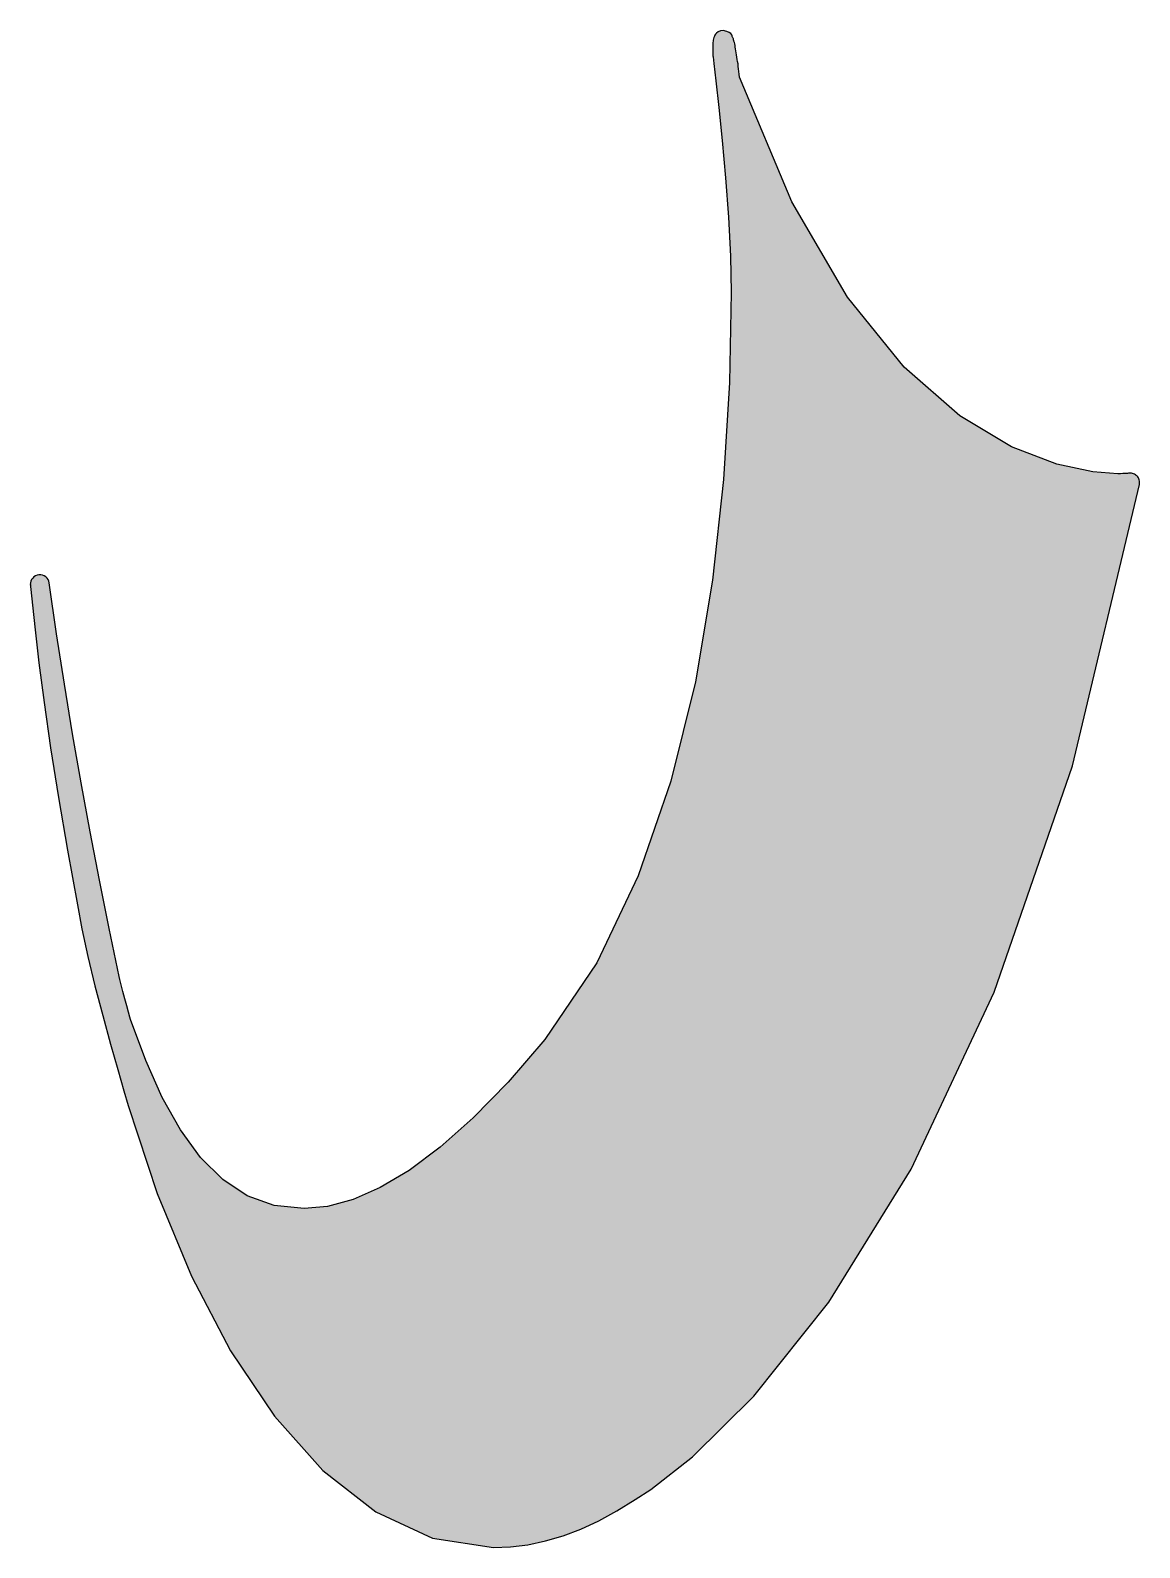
# Model space of a CAD drawing. Extents: x 11.1 to 18.5, y 26.5 to 36.6.
import ezdxf

# ---------------------------------------------------------------- set-up
doc = ezdxf.new("R2010")
doc.units = 0
doc.header["$MEASUREMENT"] = 0
doc.layers.add('L2-RESIST_U_306E_U_30B3_U_', color=7, linetype='CONTINUOUS')

msp = doc.modelspace()

# ---------------------------------------------------------------- hatches: boundary and pattern name
at = {"layer": 'L2-RESIST_U_306E_U_30B3_U_'}
h = msp.add_hatch(color=21, dxfattribs=at)
h.dxf.hatch_style = 2
h.paths.add_polyline_path([(11.721, 29.44), (11.915, 28.852), (12.144, 28.301), (12.405, 27.802), (12.699, 27.365), (13.022, 27.002), (13.375, 26.727), (13.755, 26.552), (14.162, 26.488), (14.276, 26.492), (14.392, 26.507), (14.509, 26.532), (14.627, 26.567), (14.746, 26.612), (14.866, 26.667), (14.986, 26.733), (15.107, 26.81), (15.212, 26.876), (15.49, 27.094), (15.9, 27.499), (16.401, 28.128), (16.951, 29.015), (17.507, 30.198), (18.03, 31.71), (18.477, 33.588), (18.478, 33.596), (18.478, 33.603), (18.477, 33.611), (18.476, 33.618), (18.473, 33.625), (18.47, 33.632), (18.466, 33.638), (18.461, 33.644), (18.456, 33.649), (18.45, 33.653), (18.444, 33.657), (18.437, 33.66), (18.43, 33.662), (18.423, 33.663), (18.415, 33.664), (18.408, 33.663), (18.407, 33.663), (18.403, 33.663), (18.397, 33.662), (18.389, 33.662), (18.378, 33.661), (18.365, 33.661), (18.35, 33.66), (18.332, 33.66), (18.166, 33.672), (17.924, 33.724), (17.622, 33.84), (17.277, 34.047), (16.906, 34.372), (16.526, 34.839), (16.154, 35.476), (15.805, 36.309), (15.803, 36.328), (15.801, 36.346), (15.799, 36.364), (15.797, 36.38), (15.795, 36.397), (15.792, 36.412), (15.79, 36.427), (15.788, 36.441), (15.786, 36.457), (15.783, 36.471), (15.781, 36.485), (15.779, 36.497), (15.777, 36.509), (15.775, 36.52), (15.773, 36.531), (15.771, 36.54), (15.77, 36.544), (15.768, 36.548), (15.767, 36.553), (15.766, 36.556), (15.765, 36.56), (15.764, 36.564), (15.763, 36.568), (15.761, 36.572), (15.758, 36.575), (15.757, 36.58), (15.755, 36.586), (15.753, 36.592), (15.747, 36.599), (15.736, 36.607), (15.72, 36.614), (15.696, 36.621), (15.677, 36.617), (15.662, 36.61), (15.651, 36.603), (15.644, 36.596), (15.64, 36.589), (15.637, 36.582), (15.635, 36.577), (15.634, 36.574), (15.631, 36.565), (15.629, 36.556), (15.628, 36.548), (15.627, 36.539), (15.627, 36.531), (15.627, 36.521), (15.626, 36.511), (15.626, 36.499), (15.626, 36.493), (15.626, 36.487), (15.626, 36.481), (15.627, 36.474), (15.627, 36.467), (15.627, 36.459), (15.627, 36.451), (15.628, 36.443), (15.633, 36.4), (15.647, 36.283), (15.667, 36.106), (15.689, 35.885), (15.711, 35.635), (15.731, 35.373), (15.745, 35.113), (15.749, 34.87), (15.738, 34.268), (15.699, 33.621), (15.625, 32.949), (15.51, 32.271), (15.347, 31.606), (15.129, 30.974), (14.851, 30.393), (14.504, 29.882), (14.259, 29.597), (14.026, 29.358), (13.806, 29.162), (13.599, 29.007), (13.405, 28.892), (13.223, 28.812), (13.053, 28.766), (12.896, 28.752), (12.697, 28.772), (12.517, 28.838), (12.353, 28.946), (12.205, 29.094), (12.071, 29.278), (11.949, 29.494), (11.838, 29.741), (11.736, 30.014), (11.732, 30.031), (11.723, 30.063), (11.712, 30.105), (11.699, 30.153), (11.686, 30.202), (11.675, 30.246), (11.666, 30.281), (11.661, 30.301), (11.594, 30.623), (11.529, 30.946), (11.467, 31.269), (11.407, 31.595), (11.349, 31.923), (11.295, 32.254), (11.243, 32.59), (11.194, 32.931), (11.191, 32.943), (11.186, 32.954), (11.179, 32.963), (11.17, 32.972), (11.16, 32.978), (11.149, 32.982), (11.137, 32.985), (11.124, 32.985), (11.112, 32.982), (11.101, 32.978), (11.091, 32.971), (11.083, 32.963), (11.076, 32.954), (11.071, 32.943), (11.068, 32.931), (11.067, 32.919), (11.068, 32.919), (11.068, 32.918), (11.068, 32.918), (11.068, 32.917), (11.068, 32.917), (11.068, 32.916), (11.069, 32.915), (11.069, 32.913), (11.069, 32.913), (11.068, 32.913), (11.068, 32.913), (11.068, 32.913), (11.068, 32.913), (11.068, 32.913), (11.068, 32.913), (11.067, 32.913), (11.068, 32.91), (11.068, 32.906), (11.069, 32.903), (11.069, 32.9), (11.07, 32.896), (11.07, 32.893), (11.071, 32.89), (11.071, 32.886), (11.081, 32.783), (11.099, 32.617), (11.125, 32.397), (11.16, 32.132), (11.203, 31.829), (11.255, 31.497), (11.315, 31.145), (11.383, 30.78), (11.411, 30.62), (11.451, 30.436), (11.499, 30.24), (11.551, 30.041), (11.603, 29.85), (11.652, 29.68), (11.693, 29.539)])

# ---------------------------------------------------------------- linework, layer by layer
msp.add_lwpolyline([(11.721, 29.44), (11.915, 28.852), (12.144, 28.301), (12.405, 27.802), (12.699, 27.365), (13.022, 27.002), (13.375, 26.727), (13.755, 26.552), (14.162, 26.488), (14.276, 26.492), (14.392, 26.507), (14.509, 26.532), (14.627, 26.567), (14.746, 26.612), (14.866, 26.667), (14.986, 26.733), (15.107, 26.81), (15.212, 26.876), (15.49, 27.094), (15.9, 27.499), (16.401, 28.128), (16.951, 29.015), (17.507, 30.198), (18.03, 31.71), (18.477, 33.588), (18.478, 33.596), (18.478, 33.603), (18.477, 33.611), (18.476, 33.618), (18.473, 33.625), (18.47, 33.632), (18.466, 33.638), (18.461, 33.644), (18.456, 33.649), (18.45, 33.653), (18.444, 33.657), (18.437, 33.66), (18.43, 33.662), (18.423, 33.663), (18.415, 33.664), (18.408, 33.663), (18.407, 33.663), (18.403, 33.663), (18.397, 33.662), (18.389, 33.662), (18.378, 33.661), (18.365, 33.661), (18.35, 33.66), (18.332, 33.66), (18.166, 33.672), (17.924, 33.724), (17.622, 33.84), (17.277, 34.047), (16.906, 34.372), (16.526, 34.839), (16.154, 35.476), (15.805, 36.309), (15.803, 36.328), (15.801, 36.346), (15.799, 36.364), (15.797, 36.38), (15.795, 36.397), (15.792, 36.412), (15.79, 36.427), (15.788, 36.441), (15.786, 36.457), (15.783, 36.471), (15.781, 36.485), (15.779, 36.497), (15.777, 36.509), (15.775, 36.52), (15.773, 36.531), (15.771, 36.54), (15.77, 36.544), (15.768, 36.548), (15.767, 36.553), (15.766, 36.556), (15.765, 36.56), (15.764, 36.564), (15.763, 36.568), (15.761, 36.572), (15.758, 36.575), (15.757, 36.58), (15.755, 36.586), (15.753, 36.592), (15.747, 36.599), (15.736, 36.607), (15.72, 36.614), (15.696, 36.621), (15.677, 36.617), (15.662, 36.61), (15.651, 36.603), (15.644, 36.596), (15.64, 36.589), (15.637, 36.582), (15.635, 36.577), (15.634, 36.574), (15.631, 36.565), (15.629, 36.556), (15.628, 36.548), (15.627, 36.539), (15.627, 36.531), (15.627, 36.521), (15.626, 36.511), (15.626, 36.499), (15.626, 36.493), (15.626, 36.487), (15.626, 36.481), (15.627, 36.474), (15.627, 36.467), (15.627, 36.459), (15.627, 36.451), (15.628, 36.443), (15.633, 36.4), (15.647, 36.283), (15.667, 36.106), (15.689, 35.885), (15.711, 35.635), (15.731, 35.373), (15.745, 35.113), (15.749, 34.87), (15.738, 34.268), (15.699, 33.621), (15.625, 32.949), (15.51, 32.271), (15.347, 31.606), (15.129, 30.974), (14.851, 30.393), (14.504, 29.882), (14.259, 29.597), (14.026, 29.358), (13.806, 29.162), (13.599, 29.007), (13.405, 28.892), (13.223, 28.812), (13.053, 28.766), (12.896, 28.752), (12.697, 28.772), (12.517, 28.838), (12.353, 28.946), (12.205, 29.094), (12.071, 29.278), (11.949, 29.494), (11.838, 29.741), (11.736, 30.014), (11.732, 30.031), (11.723, 30.063), (11.712, 30.105), (11.699, 30.153), (11.686, 30.202), (11.675, 30.246), (11.666, 30.281), (11.661, 30.301), (11.594, 30.623), (11.529, 30.946), (11.467, 31.269), (11.407, 31.595), (11.349, 31.923), (11.295, 32.254), (11.243, 32.59), (11.194, 32.931), (11.191, 32.943), (11.186, 32.954), (11.179, 32.963), (11.17, 32.972), (11.16, 32.978), (11.149, 32.982), (11.137, 32.985), (11.124, 32.985), (11.112, 32.982), (11.101, 32.978), (11.091, 32.971), (11.083, 32.963), (11.076, 32.954), (11.071, 32.943), (11.068, 32.931), (11.067, 32.919), (11.068, 32.919), (11.068, 32.918), (11.068, 32.918), (11.068, 32.917), (11.068, 32.917), (11.068, 32.916), (11.069, 32.915), (11.069, 32.913), (11.069, 32.913), (11.068, 32.913), (11.068, 32.913), (11.068, 32.913), (11.068, 32.913), (11.068, 32.913), (11.068, 32.913), (11.067, 32.913), (11.068, 32.91), (11.068, 32.906), (11.069, 32.903), (11.069, 32.9), (11.07, 32.896), (11.07, 32.893), (11.071, 32.89), (11.071, 32.886), (11.081, 32.783), (11.099, 32.617), (11.125, 32.397), (11.16, 32.132), (11.203, 31.829), (11.255, 31.497), (11.315, 31.145), (11.383, 30.78), (11.411, 30.62), (11.451, 30.436), (11.499, 30.24), (11.551, 30.041), (11.603, 29.85), (11.652, 29.68), (11.693, 29.539), (11.721, 29.44), (11.721, 29.44)], dxfattribs=at)

doc.saveas('drawing.dxf')
